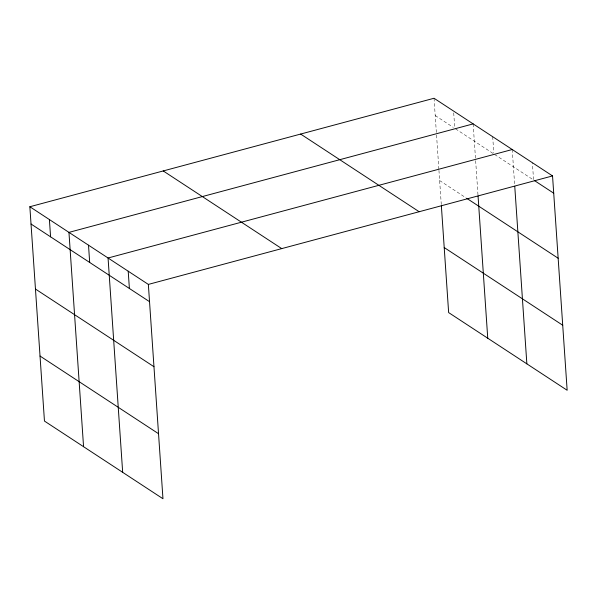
<?xml version="1.0" encoding="UTF-8"?>
<svg xmlns="http://www.w3.org/2000/svg" width="597" height="597" viewBox="0 0 597 597"><rect width="100%" height="100%" fill="white"/><g stroke="black" fill="none" stroke-linecap="round" stroke-linejoin="round"><path stroke-width="0.45" stroke-dasharray="2.98 2.24" d="M435.213 115.534L453.257 127.362M455.518 128.84L493.122 153.489M494.622 154.474L533.569 179.995L532.39 162.72M439.646 180.563L465.966 197.816M512.248 149.519L514.689 185.376M492.689 136.706L493.809 153.071M473.137 123.892L475.585 159.742M475.645 160.675L477.988 195.047M453.713 112.893L454.705 127.437M434.034 98.259L436.474 134.116M436.541 135.041L438.885 169.414M438.944 170.346L441.295 204.756"/><path stroke-width="0.9" d="M29.85 206.741L148.355 284.411L162.966 498.741L44.462 421.072L29.85 206.741L434.034 98.259L552.538 175.928L567.15 390.259L448.646 312.589L441.355 205.689M473.137 123.892L68.954 232.375L83.565 446.705M512.248 149.519L108.064 258.001L122.676 472.331M148.355 284.411L552.538 175.928M534.345 180.503L553.717 193.197M466.72 198.308L558.15 258.232M300.649 134.056L419.161 211.726M444.213 247.561L562.717 325.231M163.227 170.943L281.739 248.606M31.029 224.017L149.534 301.679M35.462 289.045L153.966 366.715M40.029 356.043L158.533 433.713M514.756 186.301L526.86 363.849M478.055 195.973L487.749 338.223M128.213 271.202L129.385 288.478M88.513 245.188L89.684 262.464M49.402 219.554L50.581 236.83"/></g></svg>
